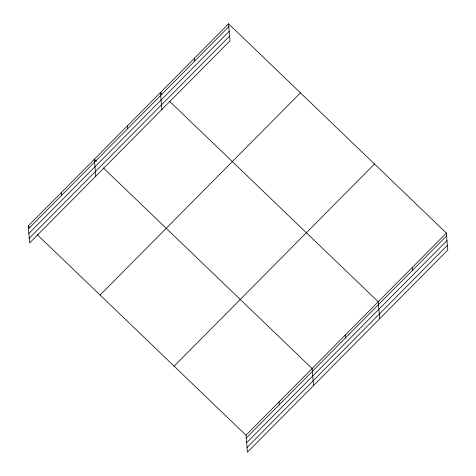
<?xml version="1.0" encoding="UTF-8"?>
<svg xmlns="http://www.w3.org/2000/svg" width="476" height="476" viewBox="0 0 476 476"><rect width="100%" height="100%" fill="white"/><g stroke="black" fill="none" stroke-linecap="round" stroke-linejoin="round"><path stroke-width="0.71" d="M228.581 23.8L230.003 40.763L29.637 242.944L28.215 225.975L228.581 23.8L446.363 233.056L447.785 250.025L247.419 452.2L245.997 435.237L37.265 234.674M28.453 228.819L228.819 26.644M28.846 233.478L229.212 31.303M29.25 238.28L229.616 36.105M100.079 295.031L300.451 92.856M174.127 366.181L374.493 164M245.997 435.237L446.363 233.056M246.235 438.075L446.601 235.9M246.622 442.74L446.994 240.559M247.026 447.541L447.392 245.36M162.054 94.075L160.454 92.54L161.882 109.504M169.504 101.233L378.236 301.796L379.664 318.765M96.467 161.305L94.337 159.258L95.759 176.227M103.387 167.957L312.113 368.513L313.541 385.483M28.215 225.975L29.809 227.51M412.299 267.429L412.537 270.273M345.177 335.158L345.415 338.002M279.055 401.875L279.293 404.719M194.517 58.167L194.755 61.011M127.395 125.902L127.633 128.74M61.273 192.619L61.511 195.463"/></g></svg>
